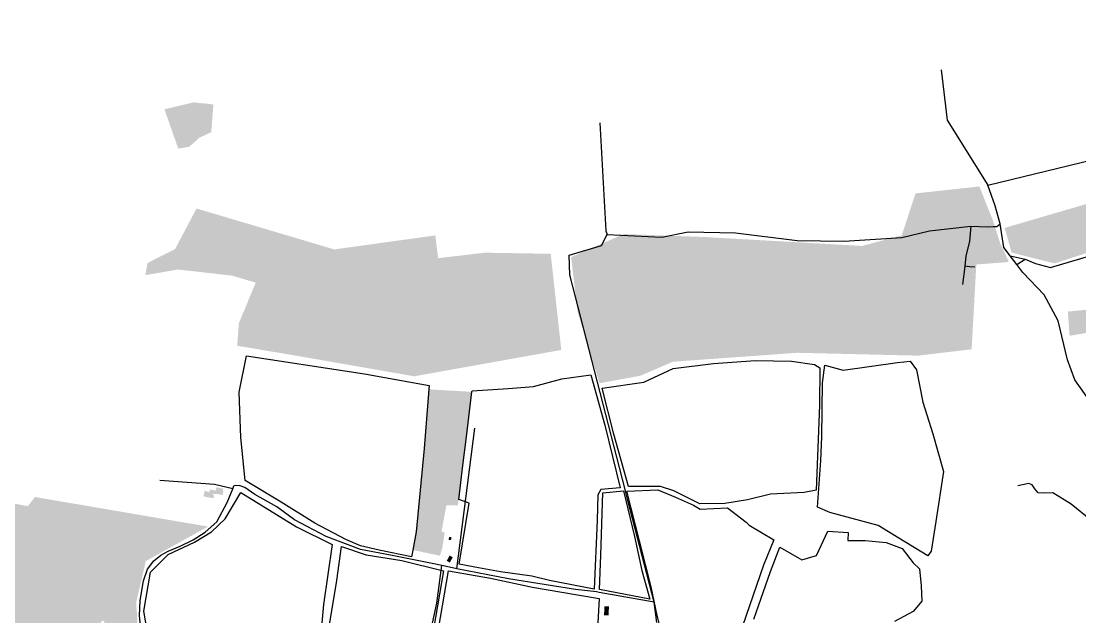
# Model space of a CAD drawing. Header units: metres. Extents: x 495281 to 499623, y 145717 to 148348.
# Drawn here: x 496251 to 498145, y 147283 to 148348 of the extents above; entities that cross this region are included whole.
import ezdxf

# ---------------------------------------------------------------- set-up
doc = ezdxf.new("R2010")
doc.units = ezdxf.units.M
for name, color, linetype, lineweight, true_color in [('Buildings', 252, 'Continuous', 25, 0xa0a0a4), ('Fields', 85, 'Continuous', 25, 0x476d46), ('Woodland', 94, 'Continuous', 25, 0x008000)]:
    doc.layers.add(name, color=color, linetype=linetype, lineweight=lineweight, true_color=true_color)
doc.layers.add('Roads', color=54, linetype='Continuous', true_color=0x808000)

msp = doc.modelspace()

# ---------------------------------------------------------------- hatches: boundary and pattern name
at = {"layer": 'Buildings'}
for points in [[(496579, 147508), (496584.7, 147506.9), (496584.5, 147506.2), (496587.5, 147505.6), (496588.4, 147510.5), (496599.1, 147508.4), (496600.2, 147514.3), (496612.4, 147512), (496611.7, 147508.6), (496612.7, 147508.5), (496611.2, 147500.6), (496600.2, 147502.7), (496600.1, 147501.8), (496594.4, 147502.9), (496593.9, 147500.3), (496595.9, 147500), (496594.9, 147494.7), (496577.1, 147498.1)], [(497016.4, 147425.8), (497020.6, 147425.3), (497019.9, 147419.9), (497015.6, 147420.4)], [(497017.4, 147392.4), (497022.9, 147389.4), (497017.7, 147379.9), (497012.2, 147382.9)], [(497302.4, 147301.4), (497301.7, 147285.4), (497293.6, 147285.7), (497294.2, 147301.7)]]:
    msp.add_hatch(color=256, dxfattribs=at).paths.add_polyline_path(points)
at = {"layer": 'Woodland'}
for points in [[(498010.2, 147978), (498022.6, 147933.9), (498099.4, 147914.6), (498204.5, 147948.6), (498286.8, 147974.2), (498300.5, 147946.9), (498426.6, 147948.6), (498436.9, 147985.8), (498519.3, 148009.5), (498642.2, 148052.3), (498714, 148092.4), (498691.7, 148183), (498837.1, 148182.3), (498952.5, 148240.8), (498956.1, 148277.3), (499064.7, 148312.9), (499055.1, 148341.5), (498594.7, 148240.7), (498499.2, 148202.5), (498556.8, 148086.7), (498359.8, 148080.3)], [(496531.9, 148119.8), (496507.2, 148190.1), (496559.4, 148202.4), (496594.9, 148198.8), (496590.9, 148149.2), (496569.1, 148138.9), (496551.7, 148123)], [(497329.1, 147967.1), (497234.8, 147925.9), (497245.9, 147828.9), (497285.5, 147700.4), (497358.7, 147713.8), (497416.7, 147738.8), (497639, 147754.8), (497855.1, 147749.7), (497951.1, 147761.1), (497959.5, 147912.6), (498017.7, 147917.1), (498002.1, 147950.9), (497989.5, 147990.4), (497965, 148052.1), (497850.8, 148039.7), (497826.1, 147964.8), (497755.3, 147945.8), (497473.8, 147961.7)], [(496476.8, 147915.2), (496526.3, 147940.2), (496564.6, 148012.7), (496811.1, 147939.6), (496991.8, 147964.6), (496996.7, 147923.9), (497080.1, 147933.7), (497198.2, 147931.8), (497217.1, 147759.9), (496954, 147712.8), (496741.2, 147749.9), (496637.4, 147767.4), (496640.4, 147807.8), (496670.5, 147880.2), (496627.6, 147892.8), (496531.4, 147903.7), (496473.2, 147893.6)], [(498123.3, 147828.5), (498126.3, 147785.2), (498431.9, 147836.6), (498441.9, 147822.3), (498500.9, 147829.2), (498515.5, 147736.6), (498703.5, 147859), (498748.4, 147865.1), (498785.9, 147900.2), (498810.9, 147886.5), (498861.9, 147847.9), (499013.6, 147874), (499013.2, 147889.6), (498897.8, 147887.4), (498809.9, 147903), (498797.3, 147931.1), (498762.8, 147934.2), (498769.1, 147995.6), (498632.4, 147933.9), (498525.6, 147851.3), (498484.3, 147884.7), (498264.6, 147842.4)], [(496951.6, 147402.3), (496957.3, 147434.7), (496971.9, 147583.8), (496980, 147689.5), (497057.2, 147685), (497041.2, 147553.4), (497033.6, 147492.5), (497031.7, 147481.8), (497011.6, 147482.3), (497002.8, 147435.2), (497008.6, 147433.5), (497004, 147404.7), (497000, 147392.1)], [(495830.7, 147291.9), (495839.2, 147303.1), (495886.2, 147352.3), (495914.9, 147358.1), (495941, 147311.9), (495995, 147311.9), (496039.1, 147294.5), (496081.6, 147311.1), (496000.3, 147386.7), (496041.4, 147413.6), (496035, 147476.1), (496135.3, 147459.4), (496167.4, 147484.1), (496200.5, 147492.8), (496262.8, 147480.6), (496275.8, 147497), (496585.2, 147444.2), (496473.9, 147382.5), (496456.7, 147308.6), (496459.7, 147260.4), (496468.5, 147212.1), (496463.8, 147185.5), (496397.2, 147276.6), (496318.5, 147202.3), (496398.4, 147071.9), (496405.1, 147061.4), (496386.3, 147043.9), (496290, 147126.8), (496339.5, 147016.5), (496168.8, 146940.7), (496102.2, 147028.8), (495975.6, 147071), (495964.1, 147163.7), (495951.8, 147162.4)]]:
    msp.add_hatch(color=256, dxfattribs=at).paths.add_polyline_path(points)

# ---------------------------------------------------------------- linework, layer by layer
at = {"layer": 'Fields'}
for p, q in [((496640.7, 147684.7), (496654.2, 147749.5)), ((496654.2, 147749.5), (496865.3, 147717)), ((497417, 147726.5), (497489.3, 147735.6)), ((497489.3, 147735.6), (497564.6, 147740.9)), ((497564.6, 147740.9), (497628.8, 147740.1)), ((497628.8, 147740.1), (497669.9, 147733.8)), ((497669.9, 147733.8), (497679.3, 147728.2)), ((497679.3, 147728.2), (497678.9, 147660.9)), ((497684.5, 147701.4), (497688.6, 147732.6)), ((497688.6, 147732.6), (497721.1, 147723.5)), ((497721.1, 147723.5), (497818.5, 147737.6)), ((497818.5, 147737.6), (497841.3, 147739.8)), ((497841.3, 147739.8), (497852.7, 147724.5)), ((496865.3, 147717), (496980.5, 147696.2)), ((497218.1, 147708.4), (497270.2, 147715.3)), ((497270.2, 147715.3), (497294.9, 147625.7)), ((497365, 147702.3), (497417, 147726.5)), ((497852.7, 147724.5), (497863.9, 147666.3)), ((496980.5, 147696.2), (496980, 147689.5)), ((497057.4, 147686.7), (497121.8, 147691)), ((497121.8, 147691), (497167.1, 147694.3)), ((497167.1, 147694.3), (497218.1, 147708.4)), ((497290.3, 147691.3), (497365, 147702.3)), ((497310.8, 147609.6), (497290.3, 147691.3)), ((497683, 147604.4), (497684.5, 147701.4)), ((496644, 147603.4), (496640.7, 147684.7)), ((496980, 147689.5), (496971.9, 147583.8)), ((497047.6, 147604.3), (497057.2, 147685)), ((497057.2, 147685), (497057.4, 147686.7)), ((497678.9, 147660.9), (497673.3, 147509.4)), ((497863.9, 147666.3), (497881.6, 147609.7)), ((497294.9, 147625.7), (497322.5, 147513.6)), ((496651.6, 147526.6), (496644, 147603.4)), ((497041.2, 147553.4), (497047.6, 147604.3)), ((497337.3, 147515.7), (497310.8, 147609.6)), ((497681.1, 147562.3), (497683, 147604.4)), ((497881.6, 147609.7), (497901, 147542.7)), ((496971.9, 147583.8), (496957.3, 147434.7)), ((497675.7, 147478.8), (497681.1, 147562.3)), ((497033.6, 147492.5), (497041.2, 147553.4)), ((497901, 147542.7), (497887.3, 147453.2)), ((496715.9, 147487.6), (496651.6, 147526.6)), ((496616.1, 147457.9), (496644, 147505)), ((496644, 147505), (496743.7, 147444)), ((497282.6, 147500.9), (497281, 147454.9)), ((497288.1, 147510.6), (497282.6, 147500.9)), ((497287.7, 147393.1), (497291.7, 147504.7)), ((497322.5, 147513.6), (497288.1, 147510.6)), ((497291.7, 147504.7), (497328.3, 147507.8)), ((497328.3, 147507.8), (497348.1, 147426.6)), ((497334.5, 147507.4), (497389.5, 147509.6)), ((497357.1, 147418.4), (497334.5, 147507.4)), ((497394.6, 147515.6), (497337.3, 147515.7)), ((497389.5, 147509.6), (497421.5, 147496.9)), ((497418.4, 147508.2), (497394.6, 147515.6)), ((497464.9, 147485), (497418.4, 147508.2)), ((497591.4, 147502.1), (497549.9, 147491.8)), ((497651.4, 147505.2), (497591.4, 147502.1)), ((497673.3, 147509.4), (497651.4, 147505.2)), ((496776.4, 147450.1), (496715.9, 147487.6)), ((497052.2, 147486.3), (497033.6, 147492.5)), ((497034.5, 147377.2), (497052.2, 147486.3)), ((497421.5, 147496.9), (497453.3, 147482.6)), ((497453.3, 147482.6), (497465.5, 147475.4)), ((497509.9, 147485.3), (497464.9, 147485)), ((497549.9, 147491.8), (497509.9, 147485.3)), ((497465.5, 147475.4), (497514.5, 147477.5)), ((497514.5, 147477.5), (497548.1, 147452.1)), ((497697.6, 147469.5), (497675.7, 147478.8)), ((497783.9, 147446.2), (497697.6, 147469.5)), ((496591.6, 147434.6), (496616.1, 147457.9)), ((496743.7, 147444), (496807.3, 147412.1)), ((496831.4, 147421), (496776.4, 147450.1)), ((497281, 147454.9), (497276, 147332.1)), ((497548.1, 147452.1), (497552.9, 147446.7)), ((497552.9, 147446.7), (497597, 147420.3)), ((497820.8, 147423.3), (497783.9, 147446.2)), ((497887.3, 147453.2), (497878.8, 147400.4)), ((496561, 147416.2), (496591.6, 147434.6)), ((496957.3, 147434.7), (496951.6, 147402.3)), ((497348.1, 147426.6), (497361.4, 147365.9)), ((497673.8, 147392.6), (497693.7, 147435.9)), ((497693.7, 147435.9), (497730, 147433.4)), ((497730, 147433.4), (497729.6, 147419.3)), ((496513.7, 147394.3), (496561, 147416.2)), ((496807.3, 147412.1), (496791.9, 147304.6)), ((496815.3, 147347.8), (496823.7, 147408.5)), ((496823.7, 147408.5), (496867.9, 147393.6)), ((496858, 147409.7), (496831.4, 147421)), ((496891.5, 147402.3), (496858, 147409.7)), ((497377.8, 147336.6), (497357.1, 147418.4)), ((497597, 147420.3), (497578.8, 147375.2)), ((497591.2, 147363.9), (497608.1, 147407.1)), ((497608.1, 147407.1), (497647.5, 147384.6)), ((497729.6, 147419.3), (497760.9, 147419.3)), ((497760.9, 147419.3), (497798.4, 147415.6)), ((497798.4, 147415.6), (497827, 147405.1)), ((497873, 147392), (497820.8, 147423.3)), ((496482, 147362.7), (496513.7, 147394.3)), ((496867.9, 147393.6), (496932, 147383.3)), ((496948.9, 147390), (496891.5, 147402.3)), ((496951.6, 147402.3), (496948.9, 147390)), ((497285.2, 147331.9), (497287.7, 147393.1)), ((497647.5, 147384.6), (497673.8, 147392.6)), ((497827, 147405.1), (497846.8, 147379.6)), ((497878.8, 147400.4), (497873, 147392)), ((496932, 147383.3), (497006.2, 147365)), ((497068.9, 147370.7), (497034.5, 147377.2)), ((497108.2, 147363.5), (497068.9, 147370.7)), ((497578.8, 147375.2), (497541.4, 147266.4)), ((497846.8, 147379.6), (497858, 147368.5)), ((497858, 147368.5), (497860.7, 147338.2)), ((496470.2, 147293), (496482, 147362.7)), ((497006.2, 147365), (496984.1, 147235.1)), ((496992.6, 147234.3), (497015.6, 147364.8)), ((497015.6, 147364.8), (497090.4, 147351.9)), ((497090.4, 147351.9), (497165.6, 147336)), ((497164.7, 147355.4), (497108.2, 147363.5)), ((497195.9, 147347.9), (497164.7, 147355.4)), ((497361.4, 147365.9), (497375.7, 147314.3)), ((497569.7, 147302.5), (497591.2, 147363.9)), ((496795.9, 147227.2), (496815.3, 147347.8)), ((497165.6, 147336), (497246.1, 147322.3)), ((497276, 147332.1), (497195.9, 147347.9)), ((497375.7, 147314.3), (497285.2, 147331.9)), ((497388.6, 147285.3), (497377.8, 147336.6)), ((497860.7, 147338.2), (497861.9, 147311)), ((497246.1, 147322.3), (497285.1, 147315.5)), ((497285.1, 147315.5), (497279.7, 147227.2)), ((497861.9, 147311), (497846.3, 147292.3)), ((496479.1, 147241.2), (496470.2, 147293)), ((496791.9, 147304.6), (496779.7, 147177.5)), ((497561.6, 147278.6), (497569.7, 147302.5)), ((497846.3, 147292.3), (497813.4, 147274.6)), ((497397.1, 147252.7), (497388.6, 147285.3))]:
    msp.add_line(p, q, dxfattribs=at)
at = {"layer": 'Roads'}
for points in [[(498001.9, 147985.1), (497993.3, 148017.4), (497980.2, 148054.6), (498208.2, 148110.1), (498328.3, 148141.9), (498420.8, 148177), (498529.2, 148222.4), (498597.9, 148246.3), (498856.1, 148303.4), (499046.9, 148347.5), (499060.4, 148346.2), (499081.5, 148335.4), (499112.7, 148322.3)], [(498032.1, 147912.9), (498047.1, 147922.4), (498065.3, 147914.3), (498091.9, 147907.5), (498216.7, 147944.4), (498282.3, 147965.4), (498311.5, 147974.5), (498343.6, 147982.6), (498392.8, 147986.7), (498437.2, 147990.7), (498521.2, 148002.6), (498591.6, 148031.6), (498630.5, 148042.2), (498722.2, 148090.2), (498765.2, 148145.8), (498798.3, 148184.5), (498834.3, 148203.9), (498903.4, 148221.6), (498948.5, 148236.5), (498954.3, 148238.4), (499021.1, 148272.1), (499112.7, 148322.3)], [(497896.7, 148260.4), (497907.6, 148170.9), (497980.2, 148054.6)], [(497286, 148165.9), (497297, 147973.1), (497299, 147966.2)], [(497299, 147966.2), (497397.1, 147961.5), (497444, 147971.2), (497528.6, 147969.3), (497639.2, 147955.5), (497722.7, 147954.5), (497826.5, 147960.7), (497876, 147973.1), (497949.7, 147981), (497980.3, 147979.7), (497989.9, 147980.4), (497995.9, 147980.8), (498001.9, 147985.1)], [(497949.7, 147981), (497947, 147954.3), (497940.6, 147927.7), (497938.9, 147910.5), (497938.7, 147908.9), (497934.8, 147876.6)], [(498008.7, 147943), (498001.9, 147985.1)], [(497289.2, 147946.7), (497299, 147966.2)], [(497231.1, 147929.2), (497289.2, 147946.7)], [(498032.1, 147912.9), (498020.2, 147928.1), (498008.7, 147943)], [(497383.4, 147308.9), (497336.2, 147490.5), (497331.9, 147507.3), (497331.2, 147510.2), (497232.4, 147894.4), (497231.1, 147929.2)], [(498020.2, 147928.1), (498047.1, 147922.4)], [(497938.9, 147910.5), (497947.4, 147909.2), (497956.9, 147908.7)], [(498106, 147812), (498080.8, 147858.5), (498042.6, 147898.6), (498032.1, 147912.9)], [(498184.8, 147622.3), (498175.2, 147644.3), (498163.3, 147667.6), (498135.5, 147706.4), (498122.5, 147742.5), (498106, 147812)], [(497030, 147368.8), (497062.6, 147619.8)], [(496629.7, 147511.9), (496596.6, 147519.1), (496499, 147526.6)], [(498183.4, 147448.3), (498164.4, 147455.5), (498129.3, 147484.1), (498096.4, 147504.2), (498081.1, 147504), (498070.3, 147504.4), (498063.9, 147511.5), (498059.3, 147519), (498053.6, 147521), (498034, 147517.1)], [(496380.4, 147030.1), (496400.3, 147042.1), (496422.4, 147063.4), (496431.3, 147081.7), (496438.4, 147107.5), (496440.1, 147113.8), (496455.4, 147149.5), (496470.6, 147182.8), (496473.8, 147209.8), (496465.7, 147255.7), (496462.6, 147284.4), (496463.8, 147312.1), (496469.7, 147347.2), (496477, 147368), (496488.3, 147383.1), (496500.7, 147393.1), (496514, 147400.1), (496535.2, 147409), (496558.4, 147420.3), (496580.2, 147434.4), (496600.8, 147452.7), (496619.6, 147487.3), (496629.7, 147511.9), (496631.6, 147517)], [(497280, 147327.5), (497242.6, 147331.6), (497122.4, 147350.9), (497030, 147368.8), (497017.2, 147371.8), (497003.5, 147374.7), (496989.1, 147377.8), (496914.7, 147392.5), (496857.9, 147403.4), (496796.3, 147426.4), (496739.6, 147456.2), (496708.4, 147479.5), (496669.1, 147501.5), (496651, 147514.2), (496641, 147517.6), (496631.6, 147517)], [(496912.7, 146744.7), (496932.8, 146788.9), (496945.1, 146813.9), (496945.4, 146870.4), (496947.1, 146984.5), (496948.6, 147050.7), (496948.5, 147099.2), (496974, 147214), (496994.3, 147307.5), (497003.5, 147374.7)], [(497388.1, 147273), (497383.4, 147308.9), (497284.8, 147326.1), (497280, 147327.5)]]:
    msp.add_lwpolyline(points, dxfattribs=at)

doc.saveas('drawing.dxf')
